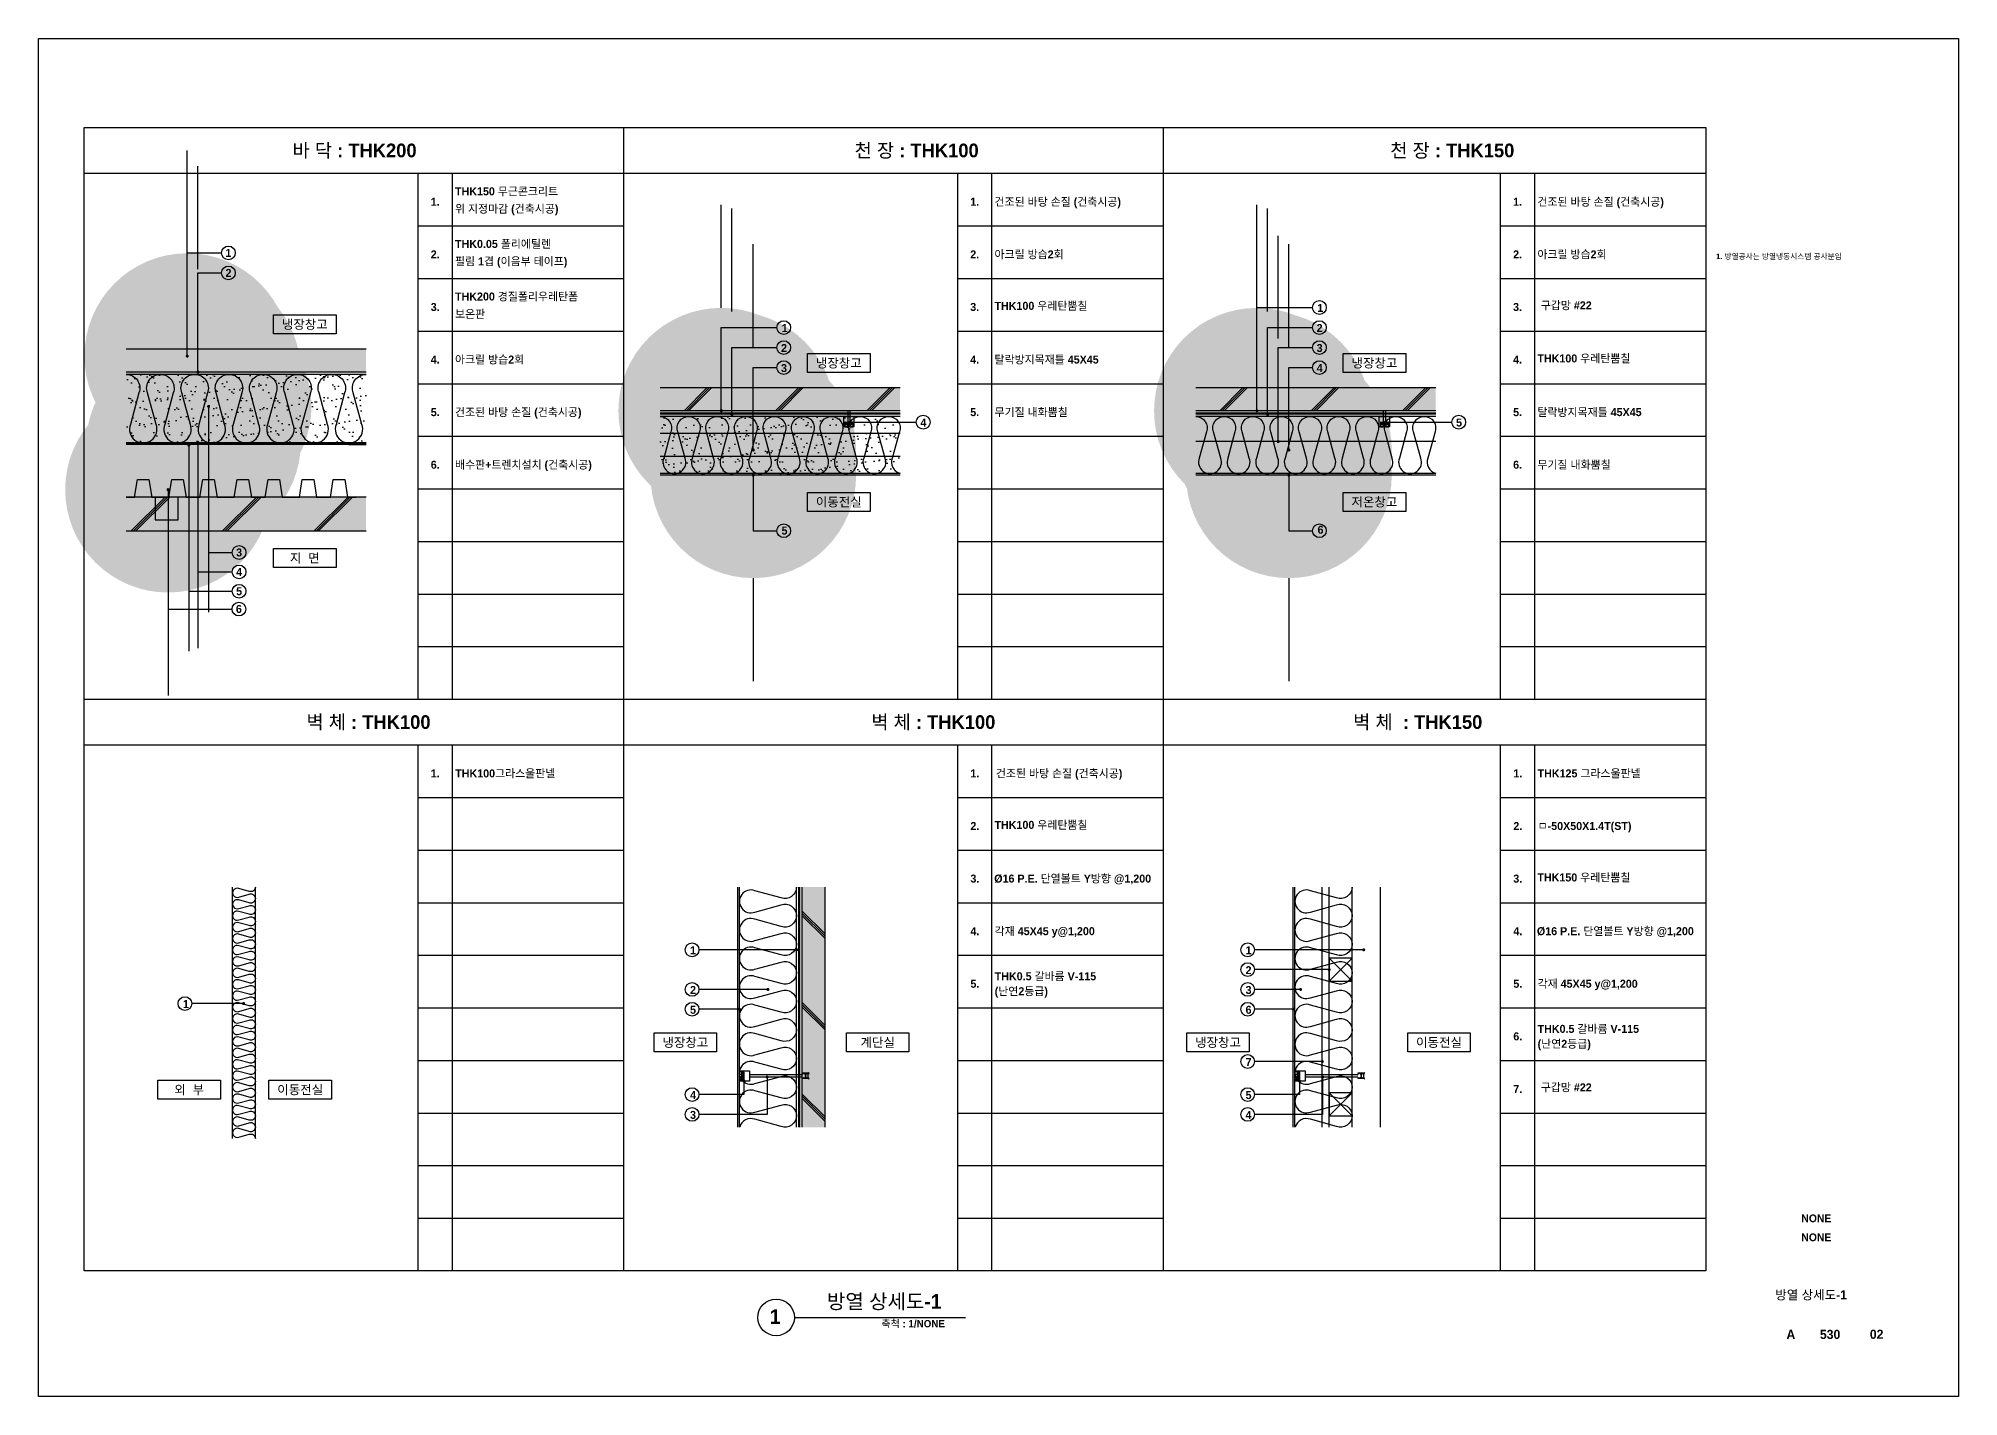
# Model space of a CAD drawing. Extents: x 0 to 33270, y 0 to 5940.
# Drawn here: x 0 to 8400, y 0 to 5940 of the extents above; entities that cross this region are included whole.
import ezdxf
from ezdxf.enums import TextEntityAlignment as Align

# ---------------------------------------------------------------- set-up
doc = ezdxf.new("R2010")
doc.units = 0
doc.header["$LTSCALE"] = 300
doc.header["$MEASUREMENT"] = 0
doc.linetypes.add('JIS_02_0.7', pattern=[1.35, 0.75, -0.6])
doc.layers.get('0').update_dxf_attribs({"linetype": 'CONTINUOUS'})
doc.layers.get('Defpoints').update_dxf_attribs({"color": 143, "linetype": 'CONTINUOUS'})
for name, color, linetype in [('A-ANNO-GRA1', 7, 'CONTINUOUS'), ('A-ANNO-LEAD', 4, 'CONTINUOUS'), ('A-ANNO-TEXT1', 7, 'CONTINUOUS'), ('A-LEAD', 6, 'CONTINUOUS'), ('A-ST-AXIS-BUB', 7, 'CONTINUOUS'), ('col-so', 253, 'CONTINUOUS'), ('conc', 2, 'CONTINUOUS'), ('DIM', 7, 'CONTINUOUS'), ('HATCH', 5, 'CONTINUOUS'), ('tt1', 3, 'CONTINUOUS'), ('단열', 251, 'CONTINUOUS'), ('볼트', 253, 'JIS_02_0.7')]:
    doc.layers.add(name, color=color, linetype=linetype)
doc.styles.add('2020음성 1차', font='나눔고딕Bold.ttf')
doc.dimstyles.new('GGDIM-1', dxfattribs={"dimscale": 200, "dimtxt": 3, "dimasz": 1, "dimexe": 2, "dimexo": 3, "dimgap": 1, "dimtad": 1, "dimdec": 0, "dimrnd": 0.25, "dimzin": 0, "dimdsep": 46, "dimlunit": 6, "dimtxsty": '2020음성 1차', "dimblk": 'Z_DOT', "dimcen": 3, "dimclrd": 256, "dimclre": 7, "dimclrt": 3, "dimadec": 0, "dimazin": 0, "dimtfac": 1, "dimtdec": 0, "dimtix": 1, "dimtmove": 2, "dimatfit": 1, "dimldrblk": 'DOT', "dimfxl": 1, "dimtolj": 1, "dimtzin": 1, "dimarcsym": 0})

# ---------------------------------------------------------------- blocks, each defined once
blk = doc.blocks.new('_Dot')
at = {"color": 0, "lineweight": -2}
blk.add_line((-0.5, 0), (-1, 0), dxfattribs=at)
at = {"color": 0, "const_width": 0.5}
blk.add_lwpolyline([(-0.25, 0, 1), (0.25, 0, 1)], format="xyb", close=True, dxfattribs=at)
blk = doc.blocks.new('Z_DOT')
at = {"layer": 'DIM', "color": 0}
for p, q in [((0, -1), (0, 1)), ((-1, 0), (1, 0))]:
    blk.add_line(p, q, dxfattribs=at)
for radius in [0.25, 0.125]:
    blk.add_circle((0, 0), radius, dxfattribs=at)

msp = doc.modelspace()

# ---------------------------------------------------------------- hatches: boundary and pattern name
at = {"layer": 'col-so', "transparency": 33554687}
h = msp.add_hatch(color=256, dxfattribs=at)
h.dxf.hatch_style = 1
h.paths.add_polyline_path([(383.6, 4580.8), (1433.6, 4580.8), (1433.6, 4480.8), (383.6, 4480.8)])
h = msp.add_hatch(color=256, dxfattribs=at)
h.dxf.hatch_style = 1
h.paths.add_polyline_path([(2719.6, 4411.6), (3769.6, 4411.6), (3769.6, 4311.6), (2719.6, 4311.6)])
h = msp.add_hatch(color=256, dxfattribs=at)
h.dxf.hatch_style = 1
h.paths.add_polyline_path([(5062.7, 4411.6), (6112.7, 4411.6), (6112.7, 4311.6), (5062.7, 4311.6)])
h = msp.add_hatch(color=256, dxfattribs=at)
h.dxf.hatch_style = 1
h.paths.add_polyline_path([(383.6, 3934.3), (1433.6, 3934.3), (1433.6, 3784.3), (383.6, 3784.3)])
h = msp.add_hatch(color=256, dxfattribs=at)
h.dxf.hatch_style = 1
h.paths.add_polyline_path([(3341.4, 2228.3), (3441.4, 2228.3), (3441.4, 1178.3), (3341.4, 1178.3)])
at = {"layer": 'HATCH'}
h = msp.add_hatch(dxfattribs=at)
h.set_pattern_fill('AR-SAND', color=256, scale=40, style=0)
h.set_pattern_definition([(37.5, (-40, 456.5), (-2.5197, 77.07295), [0, -60.8, 0, -68, 0, -65]), (7.5, (-40, 456.5), (70.791, 112.8858), [0, -32.8, 0, -54.8, 0, -21]), (327.5, (-89.2, 456.5), (124.5657, 0.2264), [0, -20, 0, -72, 0, -94]), (317.5, (-89.2, 456.5), (120.245, 35.107), [0, -10, 0, -47.2, 0, -54])])
h.paths.add_polyline_path([(383.6, 4470.8), (383.6, 4170.8), (1433.6, 4170.8), (1433.6, 4470.8)])
h = msp.add_hatch(dxfattribs=at)
h.set_pattern_fill('AR-SAND', color=256, scale=40, style=0)
h.set_pattern_definition([(37.5, (-2504, 380), (-2.51973, 77.07295), [0, -60.8, 0, -68, 0, -65]), (7.5, (-2504, 380), (70.791, 112.8858), [0, -32.8, 0, -54.8, 0, -21]), (327.5, (-2553.2, 380), (124.5657, 0.22636), [0, -20, 0, -72, 0, -94]), (317.5, (-2553.2, 380), (120.245, 35.107), [0, -10, 0, -47.2, 0, -54])])
h.paths.add_polyline_path([(2719.6, 4286.6), (3769.6, 4286.6), (3769.6, 4036.6), (2719.6, 4036.6)])

# ---------------------------------------------------------------- linework, layer by layer
for p, q in [((1433.6, 4470.8), (383.6, 4470.8)), ((6112.7, 4301.6), (5062.7, 4301.6)), ((6112.7, 4296.6), (5062.7, 4296.6)), ((1433.6, 4170.8), (383.6, 4170.8)), ((1433.6, 4167.8), (383.6, 4167.8)), ((1433.6, 4163.8), (383.6, 4163.8)), ((6112.7, 4036.6), (5062.7, 4036.6)), ((6112.7, 4029.6), (5062.7, 4029.6)), ((3059.4, 1178.3), (3059.4, 2228.3)), ((3066.4, 1178.3), (3066.4, 2228.3)), ((3326.4, 1178.3), (3326.4, 2228.3)), ((3331.4, 1178.3), (3331.4, 2228.3)), ((5489.6, 1178.3), (5489.6, 2228.3)), ((5496.6, 1178.3), (5496.6, 2228.3)), ((3066.4, 1425.1), (3111.4, 1425.1)), ((3066.4, 1380.1), (3066.4, 1425.1)), ((3111.4, 1380.1), (3066.4, 1380.1)), ((3111.4, 1425.1), (3111.4, 1380.1)), ((5496.6, 1425.1), (5541.6, 1425.1)), ((5496.6, 1380.1), (5496.6, 1425.1)), ((5541.6, 1380.1), (5496.6, 1380.1)), ((5541.6, 1425.1), (5541.6, 1380.1))]:
    msp.add_line(p, q)
at = {"flags": 128}
for points in [[(533.6, 3934.3), (571.1, 3934.3), (583.6, 4010.8), (633.6, 4010.8), (646.1, 3934.3), (683.6, 3934.3)], [(669, 3934.3), (706.5, 3934.3), (719, 4010.8), (769, 4010.8), (781.5, 3934.3), (819, 3934.3)], [(706.5, 3934.3), (719, 4010.8)], [(819, 3934.3), (856.5, 3934.3), (869, 4010.8), (919, 4010.8), (931.5, 3934.3), (969, 3934.3)], [(954.4, 3934.3), (991.9, 3934.3), (1004.4, 4010.8), (1054.4, 4010.8), (1066.9, 3934.3), (1104.4, 3934.3)], [(1104.4, 3934.3), (1141.9, 3934.3), (1154.4, 4010.8), (1204.4, 4010.8), (1216.9, 3934.3), (1254.4, 3934.3)]]:
    msp.add_lwpolyline(points, dxfattribs=at)
at = {"layer": 'A-ANNO-GRA1'}
for p, q in [((2560, 5550), (2560, 550)), ((4920, 5550), (4920, 550)), ((200, 5350), (7295, 5350)), ((1660, 5350), (1660, 3050)), ((1810, 5350), (1810, 3050)), ((4020, 5350), (4020, 3050)), ((4170, 5350), (4170, 3050)), ((6395, 5350), (6395, 3050)), ((6545, 5350), (6545, 3050)), ((1660, 5120), (2560, 5120)), ((4020, 5120), (4920, 5120)), ((6395, 5120), (7295, 5120)), ((1660, 4890), (2560, 4890)), ((4020, 4890), (4920, 4890)), ((6395, 4890), (7295, 4890)), ((1660, 4660), (2560, 4660)), ((4020, 4660), (4920, 4660)), ((6395, 4660), (7295, 4660)), ((1660, 4430), (2560, 4430)), ((4020, 4430), (4920, 4430)), ((6395, 4430), (7295, 4430)), ((1660, 4200), (2560, 4200)), ((4020, 4200), (4920, 4200)), ((6395, 4200), (7295, 4200)), ((1660, 3970), (2560, 3970)), ((4020, 3970), (4920, 3970)), ((6395, 3970), (7295, 3970)), ((1660, 3740), (2560, 3740)), ((4020, 3740), (4920, 3740)), ((6395, 3740), (7295, 3740)), ((1660, 3510), (2560, 3510)), ((4020, 3510), (4920, 3510)), ((6395, 3510), (7295, 3510)), ((1660, 3280), (2560, 3280)), ((4020, 3280), (4920, 3280)), ((6395, 3280), (7295, 3280)), ((200, 3050), (7295, 3050)), ((200, 2850), (7295, 2850)), ((1660, 2850), (1660, 550)), ((1810, 2850), (1810, 550)), ((4020, 2850), (4020, 550)), ((4170, 2850), (4170, 550)), ((6395, 2850), (6395, 550)), ((6545, 2850), (6545, 550)), ((1660, 2620), (2560, 2620)), ((4020, 2620), (4920, 2620)), ((6395, 2620), (7295, 2620)), ((1660, 2390), (2560, 2390)), ((4020, 2390), (4920, 2390)), ((6395, 2390), (7295, 2390)), ((1660, 2160), (2560, 2160)), ((4020, 2160), (4920, 2160)), ((6395, 2160), (7295, 2160)), ((1660, 1930), (2560, 1930)), ((4020, 1930), (4920, 1930)), ((6395, 1930), (7295, 1930)), ((1660, 1700), (2560, 1700)), ((4020, 1700), (4920, 1700)), ((6395, 1700), (7295, 1700)), ((1660, 1470), (2560, 1470)), ((4020, 1470), (4920, 1470)), ((6395, 1470), (7295, 1470)), ((1660, 1240), (2560, 1240)), ((4020, 1240), (4920, 1240)), ((6395, 1240), (7295, 1240)), ((1660, 1010), (2560, 1010)), ((4020, 1010), (4920, 1010)), ((6395, 1010), (7295, 1010)), ((1660, 780), (2560, 780)), ((4020, 780), (4920, 780)), ((6395, 780), (7295, 780))]:
    msp.add_line(p, q, dxfattribs=at)
msp.add_lwpolyline([(7295, 550), (200, 550), (200, 5550), (7295, 5550)], close=True, dxfattribs=at)
at = {"layer": 'A-ANNO-LEAD', "linetype": 'Continuous'}
for p, q in [((3550.3, 4261.6), (3840.4, 4261.6)), ((5893.4, 4261.6), (6183.6, 4261.6)), ((3086.4, 1380.1), (3086.4, 1320.9)), ((5516.6, 1397.6), (5516.6, 1320.9)), ((5618, 1397.6), (5618, 1234.2))]:
    msp.add_line(p, q, dxfattribs=at)
at = {"layer": 'A-ANNO-LEAD', "linetype": 'Continuous', "const_width": 6.67}
for points in [[(648.1, 4551.1, 1), (654.6, 4549.7, 1)], [(694.7, 4481.5, 1), (701.2, 4480.1, 1)], [(741.3, 4331.4, 1), (747.8, 4330, 1)], [(2984.1, 4312.3, 1), (2990.6, 4310.9, 1)], [(3030.7, 4296.4, 1), (3037.2, 4295, 1)], [(5327.2, 4312.3, 1), (5333.7, 4310.9, 1)], [(5373.8, 4296.4, 1), (5380.4, 4295, 1)], [(3547, 4262.3, 1), (3553.5, 4260.9, 1)], [(5890.2, 4262.3, 1), (5896.7, 4260.9, 1)], [(655.3, 4161.5, 1), (661.9, 4160.1, 1)], [(694.7, 4173.6, 1), (701.2, 4172.2, 1)], [(3123.9, 4140.5, 1), (3130.5, 4139.2, 1)], [(5420.5, 4177.7, 1), (5427, 4176.3, 1)], [(5467.1, 4140.5, 1), (5473.6, 4139.2, 1)], [(3123.9, 4030.3, 1), (3130.5, 4028.9, 1)], [(5467.1, 4030.3, 1), (5473.6, 4028.9, 1)], [(563.8, 3967.3, 1), (570.3, 3965.9, 1)], [(5794.5, 1954.6, 1), (5801, 1953.2, 1)], [(5643.4, 1868, 1), (5649.9, 1866.6, 1)], [(3188, 1781.4, 1), (3194.6, 1780, 1)], [(5518.3, 1781.4, 1), (5524.8, 1780, 1)], [(894.3, 1719.6, 1), (900.9, 1718.2, 1)], [(3063.1, 1694.8, 1), (3069.7, 1693.4, 1)], [(5486.4, 1694.8, 1), (5492.9, 1693.4, 1)], [(5613.4, 1466.1, 1), (5619.9, 1464.7, 1)], [(3083.1, 1380.8, 1), (3089.6, 1379.4, 1)], [(3184.5, 1398.3, 1), (3191, 1396.9, 1)], [(5513.3, 1380.8, 1), (5519.9, 1379.4, 1)], [(5614.7, 1398.3, 1), (5621.3, 1396.9, 1)]]:
    msp.add_lwpolyline(points, format="xyb", close=True, dxfattribs=at)
at = {"layer": 'A-ANNO-LEAD', "linetype": 'Continuous'}
for points in [[(3324.2, 1953.9), (2889.8, 1953.9)], [(5801, 1953.2), (5320, 1953.9)], [(5646.6, 1867.3), (5320, 1867.3)], [(3191.3, 1780.7), (2889.8, 1780.7)], [(5521.5, 1780.7), (5320, 1780.7)], [(897.6, 1718.9), (671.1, 1718.9)], [(3066.4, 1694.1), (2889.8, 1694.1)], [(5496.6, 1694.1), (5320, 1694.1)], [(5616.6, 1465.4), (5320, 1465.4)], [(3187.8, 1397.6), (3187.8, 1234.2), (2889.8, 1234.2)], [(3086.4, 1320.9), (2889.8, 1320.9)], [(5516.6, 1320.9), (5320, 1320.9)], [(5618, 1234.2), (5320, 1234.2)]]:
    msp.add_lwpolyline(points, dxfattribs=at)
at = {"layer": 'A-ANNO-TEXT1'}
for p, q in [((3769.6, 4301.6), (2719.6, 4301.6)), ((3769.6, 4296.6), (2719.6, 4296.6)), ((3522.8, 4241.6), (3522.8, 4286.6)), ((3522.8, 4286.6), (3567.8, 4286.6)), ((3567.8, 4286.6), (3567.8, 4241.6)), ((5865.9, 4241.6), (5865.9, 4286.6)), ((5865.9, 4286.6), (5910.9, 4286.6)), ((5910.9, 4286.6), (5910.9, 4241.6)), ((3567.8, 4241.6), (3522.8, 4241.6)), ((5910.9, 4241.6), (5865.9, 4241.6)), ((3769.6, 4036.6), (2719.6, 4036.6)), ((3769.6, 4029.6), (2719.6, 4029.6))]:
    msp.add_line(p, q, dxfattribs=at)
for points in [[(3364.6, 4561.8), (3638.1, 4561.8), (3638.1, 4479), (3364.6, 4479)], [(3364.6, 3954.2), (3638.1, 3954.2), (3638.1, 3871.4), (3364.6, 3871.4)]]:
    msp.add_lwpolyline(points, close=True, dxfattribs=at)
at = {"layer": 'A-ANNO-TEXT1', "flags": 128}
for points in [[(1358.6, 4163.8), (1433.6, 4163.8)], [(383.6, 3934.3), (421.1, 3934.3), (433.6, 4010.8), (483.6, 4010.8), (496.1, 3934.3), (533.6, 3934.3)], [(483.6, 4010.8), (496.1, 3934.3)], [(1239.8, 3934.3), (1277.3, 3934.3), (1289.8, 4010.8), (1339.8, 4010.8), (1352.3, 3934.3), (1389.8, 3934.3)], [(511.1, 3934.3), (511.1, 3834.3), (611.1, 3834.3), (611.1, 3934.3)]]:
    msp.add_lwpolyline(points, dxfattribs=at)
at = {"layer": 'A-ANNO-TEXT1'}
for centre in [(3260.6, 4675.5), (3260.6, 4587.8), (3260.6, 4500.1), (3870.4, 4261.6), (3260.6, 3786.8)]:
    msp.add_circle(centre, 30, dxfattribs=at)
at = {"layer": 'A-LEAD', "linetype": 'Continuous', "const_width": 6.67}
msp.add_lwpolyline([(3320.9, 1954.6, 1), (3327.4, 1953.2, 1)], format="xyb", close=True, dxfattribs=at)
at = {"layer": 'A-ST-AXIS-BUB', "color": 0}
msp.add_line((3307.3, 346.2), (4055.9, 346.2), dxfattribs=at)
at = {"layer": 'A-ST-AXIS-BUB'}
for points in [[(1028.6, 4731), (1302.1, 4731), (1302.1, 4648.2), (1028.6, 4648.2)], [(5707.7, 4561.8), (5981.2, 4561.8), (5981.2, 4479), (5707.7, 4479)], [(5707.7, 3954.2), (5981.2, 3954.2), (5981.2, 3871.4), (5707.7, 3871.4)], [(1028.6, 3709), (1302.1, 3709), (1302.1, 3626.2), (1028.6, 3626.2)], [(2693.4, 1590.6), (2966.9, 1590.6), (2966.9, 1507.8), (2693.4, 1507.8)], [(3534.9, 1590.6), (3808.4, 1590.6), (3808.4, 1507.8), (3534.9, 1507.8)], [(5023.7, 1590.6), (5297.2, 1590.6), (5297.2, 1507.8), (5023.7, 1507.8)], [(5990.1, 1590.6), (6263.6, 1590.6), (6263.6, 1507.8), (5990.1, 1507.8)], [(522.9, 1383.6), (796.5, 1383.6), (796.5, 1300.7), (522.9, 1300.7)], [(1008.5, 1383.6), (1282, 1383.6), (1282, 1300.7), (1008.5, 1300.7)]]:
    msp.add_lwpolyline(points, close=True, dxfattribs=at)
for centre in [(831.4, 5002), (831.4, 4914.3), (5603.8, 4763.2), (5603.8, 4675.5), (5603.8, 4587.8), (5603.8, 4500.1), (6213.6, 4261.6), (5603.8, 3786.8), (878, 3691.7), (878, 3606.8), (878, 3521.9), (877.1, 3444.4), (2859.8, 1953.9), (5290, 1953.9), (5290, 1867.3), (2859.8, 1780.7), (5290, 1780.7), (641.1, 1718.9), (2859.8, 1694.1), (5290, 1694.1), (5290, 1465.4), (2859.8, 1320.9), (5290, 1320.9), (2859.8, 1234.2), (5290, 1234.2)]:
    msp.add_circle(centre, 30, dxfattribs=at)
at = {"layer": 'A-ST-AXIS-BUB', "color": 0}
msp.add_circle((3227.3, 346.2), 80, dxfattribs=at)
at = {"layer": 'conc'}
for p, q in [((1433.6, 4580.8), (383.6, 4580.8)), ((1433.6, 4480.8), (383.6, 4480.8)), ((3769.6, 4411.6), (2719.6, 4411.6)), ((6112.7, 4411.6), (5062.7, 4411.6)), ((3769.6, 4311.6), (2719.6, 4311.6)), ((3769.6, 4286.6), (2719.6, 4286.6)), ((6112.7, 4311.6), (5062.7, 4311.6)), ((6112.7, 4286.6), (5062.7, 4286.6)), ((3769.6, 4036.6), (2719.6, 4036.6)), ((6112.7, 4036.6), (5062.7, 4036.6)), ((1433.6, 3934.3), (383.6, 3934.3)), ((1433.6, 3784.3), (383.6, 3784.3)), ((3066.4, 1178.3), (3066.4, 2228.3)), ((3316.4, 1178.3), (3316.4, 2228.3)), ((3341.4, 1178.3), (3341.4, 2228.3)), ((3441.4, 1178.3), (3441.4, 2228.3))]:
    msp.add_line(p, q, dxfattribs=at)
at = {"layer": 'conc', "color": 3}
for p, q in [((849.3, 1128.3), (849.3, 2228.3)), ((949.3, 1128.3), (949.3, 2228.3)), ((5746.6, 1178.3), (5746.6, 2228.3)), ((5871.6, 1178.3), (5871.6, 2228.3)), ((5646.6, 1917.3), (5746.6, 1817.3)), ((5646.6, 1817.3), (5746.6, 1917.3)), ((5646.6, 1328.1), (5746.6, 1228.1)), ((5646.6, 1228.1), (5746.6, 1328.1))]:
    msp.add_line(p, q, dxfattribs=at)
for points in [[(5646.6, 1817.3), (5746.6, 1817.3), (5746.6, 1917.3), (5646.6, 1917.3)], [(5646.6, 1228.1), (5746.6, 1228.1), (5746.6, 1328.1), (5646.6, 1328.1)]]:
    msp.add_lwpolyline(points, close=True, dxfattribs=at)
at = {"layer": 'Defpoints', "ltscale": 10}
msp.add_lwpolyline([(0, 5940), (8400, 5940), (8400, 0), (0, 0)], close=True, dxfattribs=at)
at = {"layer": 'HATCH'}
for p, q in [((2824.6, 4311.6), (2924.6, 4411.6)), ((2834.6, 4311.6), (2934.6, 4411.6)), ((2844.6, 4311.6), (2944.6, 4411.6)), ((3224.6, 4311.6), (3324.6, 4411.6)), ((3234.6, 4311.6), (3334.6, 4411.6)), ((3244.6, 4311.6), (3344.6, 4411.6)), ((3624.6, 4311.6), (3724.6, 4411.6)), ((3634.6, 4311.6), (3734.6, 4411.6)), ((3644.6, 4311.6), (3744.6, 4411.6)), ((5167.7, 4311.6), (5267.7, 4411.6)), ((5177.7, 4311.6), (5277.7, 4411.6)), ((5187.7, 4311.6), (5287.7, 4411.6)), ((5567.7, 4311.6), (5667.7, 4411.6)), ((5577.7, 4311.6), (5677.7, 4411.6)), ((5587.7, 4311.6), (5687.7, 4411.6)), ((5967.7, 4311.6), (6067.7, 4411.6)), ((5977.7, 4311.6), (6077.7, 4411.6)), ((5987.7, 4311.6), (6087.7, 4411.6)), ((404.4, 3784.3), (554.4, 3934.3)), ((414.4, 3784.3), (564.4, 3934.3)), ((424.4, 3784.3), (574.4, 3934.3)), ((804.4, 3784.3), (954.4, 3934.3)), ((814.4, 3784.3), (964.4, 3934.3)), ((824.4, 3784.3), (974.4, 3934.3)), ((1204.4, 3784.3), (1354.4, 3934.3)), ((1214.4, 3784.3), (1364.4, 3934.3)), ((1224.4, 3784.3), (1374.4, 3934.3)), ((3341.4, 2123.3), (3441.4, 2023.3)), ((3341.4, 2113.3), (3441.4, 2013.3)), ((3341.4, 2103.3), (3441.4, 2003.3)), ((3341.4, 1723.3), (3441.4, 1623.3)), ((3341.4, 1713.3), (3441.4, 1613.3)), ((3341.4, 1703.3), (3441.4, 1603.3)), ((3341.4, 1323.3), (3441.4, 1223.3)), ((3341.4, 1313.3), (3441.4, 1213.3)), ((3341.4, 1303.3), (3441.4, 1203.3))]:
    msp.add_line(p, q, dxfattribs=at)
at = {"layer": 'tt1'}
for p, q in [((3769.6, 4211.6), (2719.6, 4211.6)), ((6112.7, 4177), (5062.7, 4177)), ((3769.6, 4111.6), (2719.6, 4111.6)), ((5616.6, 1178.3), (5616.6, 2228.3)), ((5646.6, 1178.3), (5646.6, 2228.3))]:
    msp.add_line(p, q, dxfattribs=at)
at = {"layer": '단열', "color": 4}
for points in [[(383.6, 4470.8, -0.524856), (439.7, 4389.5), (402.5, 4252.1, 1.449198), (514.7, 4252.1), (477.5, 4389.5, -0.524856), (533.6, 4470.8, -0.524856), (589.7, 4389.5), (552.5, 4252.1, 1.449198), (664.7, 4252.1), (627.5, 4389.5, -0.524856), (683.6, 4470.8, -0.524856), (739.7, 4389.5), (702.5, 4252.1, 1.449198), (814.7, 4252.1), (777.5, 4389.5, -0.524856), (833.6, 4470.8, -0.524856), (889.7, 4389.5), (852.5, 4252.1, 1.449198), (964.7, 4252.1), (927.5, 4389.5, -0.524856), (983.6, 4470.8, -0.524856), (1039.7, 4389.5), (1002.5, 4252.1, 1.449198), (1114.7, 4252.1), (1077.5, 4389.5, -0.524856), (1133.6, 4470.8, -0.524856), (1189.7, 4389.5), (1152.5, 4252.1, 1.449198), (1264.7, 4252.1), (1227.5, 4389.5, -0.524856), (1283.6, 4470.8, -0.524856), (1339.7, 4389.5), (1302.5, 4252.1, 1.449198), (1414.7, 4252.1), (1377.5, 4389.5, -0.524856), (1433.6, 4470.8)], [(2719.6, 4286.6, -0.524856), (2766.3, 4218.8), (2735.3, 4104.3, 1.449198), (2828.8, 4104.3), (2797.8, 4218.8, -0.524856), (2844.6, 4286.6, -0.524856), (2891.3, 4218.8), (2860.3, 4104.3, 1.449198), (2953.8, 4104.3), (2922.8, 4218.8, -0.524856), (2969.6, 4286.6, -0.524856), (3016.3, 4218.8), (2985.3, 4104.3, 1.449198), (3078.8, 4104.3), (3047.8, 4218.8, -0.524856), (3094.6, 4286.6, -0.524856), (3141.3, 4218.8), (3110.3, 4104.3, 1.449198), (3203.8, 4104.3), (3172.8, 4218.8, -0.524856), (3219.6, 4286.6, -0.524856), (3266.3, 4218.8), (3235.3, 4104.3, 1.449198), (3328.8, 4104.3), (3297.8, 4218.8, -0.524856), (3344.6, 4286.6, -0.524856), (3391.3, 4218.8), (3360.3, 4104.3, 1.449198), (3453.8, 4104.3), (3422.8, 4218.8, -0.524856), (3469.6, 4286.6, -0.524856), (3516.3, 4218.8), (3485.3, 4104.3, 1.449198), (3578.8, 4104.3), (3547.8, 4218.8, -0.524856), (3594.6, 4286.6, -0.524856), (3641.3, 4218.8), (3610.3, 4104.3, 1.449198), (3703.8, 4104.3), (3672.8, 4218.8, -0.524856), (3719.6, 4286.6, -0.524856), (3766.3, 4218.8), (3735.3, 4104.3, 0.446849), (3769.6, 4038.2, 0.446849)], [(5062.7, 4286.6, -0.524856), (5109.5, 4218.8), (5078.5, 4104.3, 1.449198), (5172, 4104.3), (5141, 4218.8, -0.524856), (5187.7, 4286.6, -0.524856), (5234.5, 4218.8), (5203.5, 4104.3, 1.449198), (5297, 4104.3), (5266, 4218.8, -0.524856), (5312.7, 4286.6, -0.524856), (5359.5, 4218.8), (5328.5, 4104.3, 1.449198), (5422, 4104.3), (5391, 4218.8, -0.524856), (5437.7, 4286.6, -0.524856), (5484.5, 4218.8), (5453.5, 4104.3, 1.449198), (5547, 4104.3), (5516, 4218.8, -0.524856), (5562.7, 4286.6, -0.524856), (5609.5, 4218.8), (5578.5, 4104.3, 1.449198), (5672, 4104.3), (5641, 4218.8, -0.524856), (5687.7, 4286.6, -0.524856), (5734.5, 4218.8), (5703.5, 4104.3, 1.449198), (5797, 4104.3), (5766, 4218.8, -0.524856), (5812.7, 4286.6, -0.524856), (5859.5, 4218.8), (5828.5, 4104.3, 1.449198), (5922, 4104.3), (5891, 4218.8, -0.524856), (5937.7, 4286.6, -0.524856), (5984.5, 4218.8), (5953.5, 4104.3, 1.449198), (6047, 4104.3), (6016, 4218.8, -0.524856), (6062.7, 4286.6, -0.524856), (6109.5, 4218.8), (6078.5, 4104.3, 0.446849), (6112.7, 4038.2, 0.446849)], [(949.3, 2228.3, -0.524856), (922.2, 2209.6), (876.4, 2222, 1.449198), (876.4, 2184.6), (922.2, 2197, -0.524856), (949.3, 2178.3, -0.524856), (922.2, 2159.6), (876.4, 2172, 1.449198), (876.4, 2134.6), (922.2, 2147, -0.524856), (949.3, 2128.3, -0.524856), (922.2, 2109.6), (876.4, 2122, 1.449198), (876.4, 2084.6), (922.2, 2097, -0.524856), (949.3, 2078.3, -0.524856), (922.2, 2059.6), (876.4, 2072, 1.449198), (876.4, 2034.6), (922.2, 2047, -0.524856), (949.3, 2028.3, -0.524856), (922.2, 2009.6), (876.4, 2022, 1.449198), (876.4, 1984.6), (922.2, 1997, -0.524856), (949.3, 1978.3, -0.524856), (922.2, 1959.6), (876.4, 1972, 1.449198), (876.4, 1934.6), (922.2, 1947, -0.524856), (949.3, 1928.3, -0.524856), (922.2, 1909.6), (876.4, 1922, 1.449198), (876.4, 1884.6), (922.2, 1897, -0.524856), (949.3, 1878.3, -0.524856), (922.2, 1859.6), (876.4, 1872, 1.449198), (876.4, 1834.6), (922.2, 1847, -0.524856), (949.3, 1828.3, -0.524856), (922.2, 1809.6), (876.4, 1822, 1.449198), (876.4, 1784.6), (922.2, 1797, -0.524856), (949.3, 1778.3, -0.524856), (922.2, 1759.6), (876.4, 1772, 1.449198), (876.4, 1734.6), (922.2, 1747, -0.524856), (949.3, 1728.3, -0.524856), (922.2, 1709.6), (876.4, 1722, 1.449198), (876.4, 1684.6), (922.2, 1697, -0.524856), (949.3, 1678.3, -0.524856), (922.2, 1659.6), (876.4, 1672, 1.449198), (876.4, 1634.6), (922.2, 1647, -0.524856), (949.3, 1628.3, -0.524856), (922.2, 1609.6), (876.4, 1622, 1.449198), (876.4, 1584.6), (922.2, 1597, -0.524856), (949.3, 1578.3, -0.524856), (922.2, 1559.6), (876.4, 1572, 1.449198), (876.4, 1534.6), (922.2, 1547, -0.524856), (949.3, 1528.3, -0.524856), (922.2, 1509.6), (876.4, 1522, 1.449198), (876.4, 1484.6), (922.2, 1497, -0.524856), (949.3, 1478.3, -0.524856), (922.2, 1459.6), (876.4, 1472, 1.449198), (876.4, 1434.6), (922.2, 1447, -0.524856), (949.3, 1428.3, -0.524856), (922.2, 1409.6), (876.4, 1422, 1.449198), (876.4, 1384.6), (922.2, 1397, -0.524856), (949.3, 1378.3, -0.524856), (922.2, 1359.6), (876.4, 1372, 1.449198), (876.4, 1334.6), (922.2, 1347, -0.524856), (949.3, 1328.3, -0.524856), (922.2, 1309.6), (876.4, 1322, 1.449198), (876.4, 1284.6), (922.2, 1297, -0.524856), (949.3, 1278.3, -0.524856), (922.2, 1259.6), (876.4, 1272, 1.449198), (876.4, 1234.6), (922.2, 1247, -0.524856), (949.3, 1228.3, -0.524856), (922.2, 1209.6), (876.4, 1222, 1.449198), (876.4, 1184.6), (922.2, 1197, -0.524856), (949.3, 1178.3, -0.524856), (922.2, 1159.6), (876.4, 1172, 1.449198), (876.4, 1134.6), (922.2, 1147, -0.524856), (949.3, 1128.3)], [(3316.4, 2228.3, -0.524856), (3248.7, 2181.6), (3134.2, 2212.6, 1.449198), (3134.2, 2119.1), (3248.7, 2150.1, -0.524856), (3316.4, 2103.3, -0.524856), (3248.7, 2056.6), (3134.2, 2087.6, 1.449198), (3134.2, 1994.1), (3248.7, 2025.1, -0.524856), (3316.4, 1978.3, -0.524856), (3248.7, 1931.6), (3134.2, 1962.6, 1.449198), (3134.2, 1869.1), (3248.7, 1900.1, -0.524856), (3316.4, 1853.3, -0.524856), (3248.7, 1806.6), (3134.2, 1837.6, 1.449198), (3134.2, 1744.1), (3248.7, 1775.1, -0.524856), (3316.4, 1728.3, -0.524856), (3248.7, 1681.6), (3134.2, 1712.6, 1.449198), (3134.2, 1619.1), (3248.7, 1650.1, -0.524856), (3316.4, 1603.3, -0.524856), (3248.7, 1556.6), (3134.2, 1587.6, 1.449198), (3134.2, 1494.1), (3248.7, 1525.1, -0.524856), (3316.4, 1478.3, -0.524856), (3248.7, 1431.6), (3134.2, 1462.6, 1.449198), (3134.2, 1369.1), (3248.7, 1400.1, -0.524856), (3316.4, 1353.3, -0.524856), (3248.7, 1306.6), (3134.2, 1337.6, 1.449198), (3134.2, 1244.1), (3248.7, 1275.1, -0.524856), (3316.4, 1228.3, -0.524856), (3248.7, 1181.6), (3134.2, 1212.6, 0.446849), (3068, 1178.3, 0.446849)], [(5746.6, 2228.3, -0.524856), (5678.9, 2181.6), (5564.4, 2212.6, 1.449198), (5564.4, 2119.1), (5678.9, 2150.1, -0.524856), (5746.6, 2103.3, -0.524856), (5678.9, 2056.6), (5564.4, 2087.6, 1.449198), (5564.4, 1994.1), (5678.9, 2025.1, -0.524856), (5746.6, 1978.3, -0.524856), (5678.9, 1931.6), (5564.4, 1962.6, 1.449198), (5564.4, 1869.1), (5678.9, 1900.1, -0.524856), (5746.6, 1853.3, -0.524856), (5678.9, 1806.6), (5564.4, 1837.6, 1.449198), (5564.4, 1744.1), (5678.9, 1775.1, -0.524856), (5746.6, 1728.3, -0.524856), (5678.9, 1681.6), (5564.4, 1712.6, 1.449198), (5564.4, 1619.1), (5678.9, 1650.1, -0.524856), (5746.6, 1603.3, -0.524856), (5678.9, 1556.6), (5564.4, 1587.6, 1.449198), (5564.4, 1494.1), (5678.9, 1525.1, -0.524856), (5746.6, 1478.3, -0.524856), (5678.9, 1431.6), (5564.4, 1462.6, 1.449198), (5564.4, 1369.1), (5678.9, 1400.1, -0.524856), (5746.6, 1353.3, -0.524856), (5678.9, 1306.6), (5564.4, 1337.6, 1.449198), (5564.4, 1244.1), (5678.9, 1275.1, -0.524856), (5746.6, 1228.3, -0.524856), (5678.9, 1181.6), (5564.4, 1212.6, 0.446849), (5498.2, 1178.3, 0.446849)]]:
    msp.add_lwpolyline(points, format="xyb", dxfattribs=at)
at = {"layer": '볼트'}
for p, q in [((3540.3, 4311.6), (3540.3, 4261.6)), ((3550.3, 4311.6), (3550.3, 4261.6)), ((5883.4, 4311.6), (5883.4, 4261.6)), ((5893.4, 4311.6), (5893.4, 4261.6)), ((3527.8, 4260.6), (3527.8, 4242.6)), ((3527.8, 4259.6), (3562.8, 4259.6)), ((3527.8, 4257.6), (3562.8, 4257.6)), ((3527.8, 4255.6), (3562.8, 4255.6)), ((3527.8, 4253.6), (3562.8, 4253.6)), ((3527.8, 4251.6), (3562.8, 4251.6)), ((3528.8, 4261.6), (3561.8, 4261.6)), ((3528.8, 4241.6), (3538.8, 4241.6)), ((3539.3, 4261.6), (3539.3, 4251.6)), ((3539.8, 4251.6), (3539.8, 4242.6)), ((3550.3, 4261.6), (3540.3, 4261.6)), ((3550.8, 4251.6), (3550.8, 4242.6)), ((3551.3, 4261.6), (3551.3, 4251.6)), ((3551.8, 4241.6), (3561.8, 4241.6)), ((3562.8, 4260.6), (3562.8, 4242.6)), ((5870.9, 4260.6), (5870.9, 4242.6)), ((5870.9, 4259.6), (5905.9, 4259.6)), ((5870.9, 4257.6), (5905.9, 4257.6)), ((5870.9, 4255.6), (5905.9, 4255.6)), ((5870.9, 4253.6), (5905.9, 4253.6)), ((5870.9, 4251.6), (5905.9, 4251.6)), ((5871.9, 4261.6), (5904.9, 4261.6)), ((5871.9, 4241.6), (5881.9, 4241.6)), ((5882.4, 4261.6), (5882.4, 4251.6)), ((5882.9, 4251.6), (5882.9, 4242.6)), ((5893.4, 4261.6), (5883.4, 4261.6)), ((5893.9, 4251.6), (5893.9, 4242.6)), ((5894.4, 4261.6), (5894.4, 4251.6)), ((5894.9, 4241.6), (5904.9, 4241.6)), ((5905.9, 4260.6), (5905.9, 4242.6)), ((3066.4, 1419.1), (3066.4, 1409.1)), ((3066.4, 1396.1), (3066.4, 1386.1)), ((3085.4, 1420.1), (3067.4, 1420.1)), ((3076.4, 1408.1), (3067.4, 1408.1)), ((3076.4, 1397.1), (3067.4, 1397.1)), ((3085.4, 1385.1), (3067.4, 1385.1)), ((3076.4, 1420.1), (3076.4, 1385.1)), ((3086.4, 1408.6), (3076.4, 1408.6)), ((3086.4, 1396.6), (3076.4, 1396.6)), ((3078.4, 1420.1), (3078.4, 1385.1)), ((3080.4, 1420.1), (3080.4, 1385.1)), ((3082.4, 1420.1), (3082.4, 1385.1)), ((3084.4, 1420.1), (3084.4, 1385.1)), ((3086.4, 1419.1), (3086.4, 1386.1)), ((3339.2, 1407.6), (3086.4, 1407.6)), ((3086.4, 1397.6), (3086.4, 1407.6)), ((3339.2, 1397.6), (3086.4, 1397.6)), ((3356.4, 1414.6), (3342.4, 1414.6)), ((3369.4, 1412.6), (3342.4, 1412.6)), ((3348.4, 1392.6), (3342.4, 1392.6)), ((3369.4, 1392.6), (3342.4, 1392.6)), ((3356.4, 1390.6), (3342.4, 1390.6)), ((3369.4, 1415.6), (3356.4, 1414.6)), ((3356.4, 1404.6), (3356.4, 1400.6)), ((3369.4, 1389.6), (3356.4, 1390.6)), ((3366.4, 1409.5), (3366.4, 1395.7)), ((5496.6, 1419.1), (5496.6, 1409.1)), ((5496.6, 1396.1), (5496.6, 1386.1)), ((5515.6, 1420.1), (5497.6, 1420.1)), ((5506.6, 1408.1), (5497.6, 1408.1)), ((5506.6, 1397.1), (5497.6, 1397.1)), ((5515.6, 1385.1), (5497.6, 1385.1)), ((5506.6, 1420.1), (5506.6, 1385.1)), ((5516.6, 1408.6), (5506.6, 1408.6)), ((5516.6, 1396.6), (5506.6, 1396.6)), ((5508.6, 1420.1), (5508.6, 1385.1)), ((5510.6, 1420.1), (5510.6, 1385.1)), ((5512.6, 1420.1), (5512.6, 1385.1)), ((5514.6, 1420.1), (5514.6, 1385.1)), ((5516.6, 1419.1), (5516.6, 1386.1)), ((5769.4, 1407.6), (5516.6, 1407.6)), ((5516.6, 1397.6), (5516.6, 1407.6)), ((5769.4, 1397.6), (5516.6, 1397.6)), ((5786.6, 1414.6), (5772.6, 1414.6)), ((5799.6, 1412.6), (5772.6, 1412.6)), ((5778.6, 1392.6), (5772.6, 1392.6)), ((5799.6, 1392.6), (5772.6, 1392.6)), ((5786.6, 1390.6), (5772.6, 1390.6)), ((5799.6, 1415.6), (5786.6, 1414.6)), ((5786.6, 1404.6), (5786.6, 1400.6)), ((5799.6, 1389.6), (5786.6, 1390.6)), ((5796.6, 1409.5), (5796.6, 1395.7))]:
    msp.add_line(p, q, dxfattribs=at)
for centre, radius, start, end in [((3528.8, 4260.6), 1, 90, 180), ((3528.8, 4242.6), 1, 180, 270), ((3538.8, 4242.6), 1, 270, 0), ((3551.8, 4242.6), 1, 180, 270), ((3561.8, 4260.6), 1, 0, 90), ((3561.8, 4242.6), 1, 270, 0), ((5871.9, 4260.6), 1, 90, 180), ((5871.9, 4242.6), 1, 180, 270), ((5881.9, 4242.6), 1, 270, 0), ((5894.9, 4242.6), 1, 180, 270), ((5904.9, 4260.6), 1, 0, 90), ((5904.9, 4242.6), 1, 270, 0), ((3067.4, 1419.1), 1, 90, 180), ((3067.4, 1409.1), 1, 180, 270), ((3067.4, 1396.1), 1, 90, 180), ((3067.4, 1386.1), 1, 180, 270), ((3085.4, 1419.1), 1, 0, 90), ((3085.4, 1386.1), 1, 270, 0), ((3339.2, 1410.6), 3, 270, 326.94427), ((3339.2, 1394.6), 3, 33.05573, 90), ((3342.4, 1413.6), 1, 90, 180), ((3342.4, 1413.6), 1, 180, 270), ((3342.4, 1391.6), 1, 90, 180), ((3342.4, 1391.6), 1, 180, 270), ((3348.4, 1404.6), 8, 0, 146.94427), ((3348.4, 1400.6), 8, 213.05573, 0), ((3364.4, 1404.6), 8, 101.53696, 180), ((3364.4, 1400.6), 8, 180, 258.46304), ((3363.4, 1409.5), 3, 0, 101.53696), ((3363.4, 1395.7), 3, 258.46304, 0), ((3369.4, 1413.6), 2, 14.47751, 90), ((3369.4, 1414.6), 2, 270, 345.52249), ((3369.4, 1390.6), 2, 14.47751, 90), ((3369.4, 1391.6), 2, 270, 345.52249), ((5497.6, 1419.1), 1, 90, 180), ((5497.6, 1409.1), 1, 180, 270), ((5497.6, 1396.1), 1, 90, 180), ((5497.6, 1386.1), 1, 180, 270), ((5515.6, 1419.1), 1, 0, 90), ((5515.6, 1386.1), 1, 270, 0), ((5769.4, 1410.6), 3, 270, 326.94427), ((5769.4, 1394.6), 3, 33.05573, 90), ((5772.6, 1413.6), 1, 90, 180), ((5772.6, 1413.6), 1, 180, 270), ((5772.6, 1391.6), 1, 90, 180), ((5772.6, 1391.6), 1, 180, 270), ((5778.6, 1404.6), 8, 0, 146.94427), ((5778.6, 1400.6), 8, 213.05573, 0), ((5794.6, 1404.6), 8, 101.53696, 180), ((5794.6, 1400.6), 8, 180, 258.46304), ((5793.6, 1409.5), 3, 0, 101.53696), ((5793.6, 1395.7), 3, 258.46304, 0), ((5799.6, 1413.6), 2, 14.47751, 90), ((5799.6, 1414.6), 2, 270, 345.52249), ((5799.6, 1390.6), 2, 14.47751, 90), ((5799.6, 1391.6), 2, 270, 345.52249)]:
    msp.add_arc(centre, radius, start, end, dxfattribs=at)

# ---------------------------------------------------------------- texts
at = {"layer": 'A-ANNO-TEXT1', "style": '2020음성 1차'}
for s, height, p in [('바 닥 : THK200', 60, (1111.5, 5420)), ('천 장 : THK100', 60, (3570.5, 5420)), ('천 장 : THK150', 60, (5913.6, 5420)), ('THK150 무근콘크리트', 35, (1822.5, 5253.7)), ('1.', 35, (1716.4, 5208)), ('위 지정마감 (건축시공)', 35, (1822.5, 5177.4)), ('1.', 35, (4076.4, 5208)), ('건조된 바탕 손질 (건축시공)', 35, (4182.5, 5208)), ('1.', 35, (6451.3, 5208)), ('건조된 바탕 손질 (건축시공)', 35, (6557.5, 5208)), ('THK0.05 폴리에틸렌', 35, (1822.5, 5023.7)), ('2.', 35, (1716.4, 4978)), ('필림 1겹 (이음부 테이프)', 35, (1822.5, 4947.4)), ('2.', 35, (4076.4, 4978)), ('아크릴 방습2회', 35, (4182.5, 4978)), ('2.', 35, (6451.3, 4978)), ('아크릴 방습2회', 35, (6557.5, 4978)), ('THK200 경질폴리우레탄폼', 35, (1822.5, 4793.7)), ('THK100 우레탄뿜칠 ', 35, (4182.5, 4752.9)), ('구갑망 #22', 35, (6572.3, 4755)), ('3.', 35, (1716.4, 4748)), ('보온판', 35, (1822.5, 4717.4)), ('3.', 35, (4076.4, 4748)), ('3.', 35, (6451.3, 4748)), ('4.', 35, (1716.4, 4518)), ('아크릴 방습2회', 35, (1822.5, 4518)), ('4.', 35, (4076.4, 4518)), ('탈락방지목재틀 45X45 ', 35, (4182.5, 4518)), ('4.', 35, (6451.3, 4518)), ('THK100 우레탄뿜칠 ', 35, (6557.5, 4522.9)), ('5.', 35, (1716.4, 4288)), ('건조된 바탕 손질 (건축시공)', 35, (1822.5, 4288)), ('5.', 35, (4076.4, 4288)), ('무기질 내화뿜칠', 35, (4182.5, 4288)), ('5.', 35, (6451.3, 4288)), ('탈락방지목재틀 45X45 ', 35, (6557.5, 4288)), ('6.', 35, (1716.4, 4058)), ('배수판+트렌치설치 (건축시공)', 35, (1822.5, 4058)), ('6.', 35, (6451.3, 4058)), ('무기질 내화뿜칠', 35, (6557.5, 4058)), ('벽 체 : THK100', 60, (1172.5, 2920)), ('벽 체 : THK100', 60, (3643.3, 2920)), ('벽 체  : THK150', 60, (5751.3, 2920)), ('1.', 35, (1716.4, 2708)), ('THK100그라스울판넬', 35, (1823.4, 2708)), ('1.', 35, (4077.2, 2708)), ('건조된 바탕 손질 (건축시공)', 35, (4188.5, 2708)), ('1.', 35, (6452.2, 2708)), ('THK125 그라스울판넬', 35, (6558.3, 2708)), ('THK100 우레탄뿜칠 ', 35, (4182.5, 2482.9)), ('2.', 35, (4077.2, 2478)), ('2.', 35, (6452.2, 2478)), ('ㅁ-50X50X1.4T(ST)', 35, (6558.3, 2478)), ('3.', 35, (4077.2, 2248)), ('Ø16 P.E. 단열볼트 Y방향 @1,200', 35, (4181.3, 2248)), ('3.', 35, (6452.2, 2248)), ('THK150 우레탄뿜칠 ', 35, (6557.5, 2252.9)), ('4.', 35, (4077.2, 2018)), ('각재 45X45 y@1,200', 35, (4183.4, 2018)), ('4.', 35, (6452.2, 2018)), ('Ø16 P.E. 단열볼트 Y방향 @1,200', 35, (6555.3, 2018)), ('THK0.5 갈바륨 V-115', 35, (4183.4, 1820.7)), ('5.', 35, (4077.2, 1788)), ('(난연2등급)', 35, (4183.4, 1755.3)), ('5.', 35, (6452.2, 1788)), ('각재 45X45 y@1,200', 35, (6558.3, 1788)), ('THK0.5 갈바륨 V-115', 35, (6558.3, 1590.7)), ('6.', 35, (6452.2, 1558)), ('(난연2등급)', 35, (6558.3, 1525.3)), ('7.', 35, (6452.2, 1328)), ('구갑망 #22', 35, (6572.3, 1335))]:
    msp.add_text(s, height=height, dxfattribs=at).set_placement(p)
for s, height, p in [('1. 방열공사는 방열냉동시스템 공사분임', 24, (7339, 4986.8)), ('NONE', 34, (7712.1, 779.6)), ('NONE', 34, (7712.1, 696.6)), ('방열 상세도-1', 64, (3449.8, 416.2))]:
    msp.add_text(s, height=height, dxfattribs=at).set_placement(p, align=Align.MIDDLE_LEFT)
for s, p in [('냉장창고', (1165.3, 4689.6)), ('냉장창고', (3501.3, 4520.4)), ('냉장창고', (5844.5, 4520.4)), ('이동전실', (3501.3, 3912.8)), ('저온창고', (5844.5, 3912.8)), ('지  면', (1165.3, 3667.6)), ('냉장창고', (2830.2, 1549.2)), ('계단실', (3671.7, 1549.2)), ('냉장창고', (5160.4, 1549.2)), ('이동전실', (6126.9, 1549.2)), ('외  부', (659.7, 1342.1)), ('이동전실', (1145.3, 1342.1))]:
    msp.add_text(s, height=40, dxfattribs=at).set_placement(p, align=Align.MIDDLE_CENTER)
at = {"layer": 'A-ANNO-TEXT1', "linetype": 'ByBlock', "style": '2020음성 1차'}
for s, p in [('방열 상세도-1', (7755, 445)), ('02', (8041.6, 272.7))]:
    msp.add_text(s, height=40, dxfattribs=at).set_placement(p, align=Align.MIDDLE_CENTER)
at = {"layer": 'A-ANNO-TEXT1', "style": '2020음성 1차'}
msp.add_text('1', height=64, dxfattribs=at).set_placement((3223.1, 349.7), align=Align.MIDDLE)
msp.add_text('축척 : 1/NONE', height=32, dxfattribs=at).set_placement((3965.6, 303), align=Align.RIGHT)
at = {"layer": 'A-ANNO-TEXT1', "linetype": 'ByBlock', "style": '2020음성 1차'}
for s, p in [('A', (7646.9, 272)), ('530', (7793.3, 272))]:
    msp.add_text(s, height=40, dxfattribs=at).set_placement(p, align=Align.MIDDLE_LEFT)
at = {"layer": 'A-ANNO-TEXT1', "char_height": 35, "width": 1.181, "style": '2020음성 1차'}
for s, insert, attachment_point in [('1', (831.4, 5002), 5), ('2', (831.4, 4914.3), 5), ('1', (5594.6, 4778.4), 1), ('1', (3251.5, 4690.7), 1), ('2', (5591.8, 4691.2), 1), ('2', (3248.7, 4603.5), 1), ('3', (5591.8, 4603.5), 1), ('3', (3248.7, 4515.8), 1), ('4', (5591.8, 4515.8), 1), ('4', (3858.5, 4277.3), 1), ('5', (6201.6, 4277.3), 1), ('5', (3250.9, 3769.4), 7), ('6', (5595.9, 3773.2), 7), ('3', (878, 3691.7), 5), ('4', (878, 3606.8), 5), ('5', (878, 3521.9), 5), ('6', (877.1, 3444.4), 5), ('1', (2850.7, 1969.2), 1), ('1', (5280.9, 1969.2), 1), ('2', (5280.9, 1882.5), 1), ('2', (2850.7, 1795.9), 1), ('3', (5280.9, 1795.9), 1), ('1', (632, 1734.2), 1), ('5', (2850.7, 1709.3), 1), ('6', (5280.9, 1709.3), 1), ('7', (5280.9, 1480.6), 1), ('4', (2850.7, 1336.1), 1), ('5', (5280.9, 1336.1), 1), ('3', (2850.7, 1249.5), 1), ('4', (5280.9, 1249.5), 1)]:
    msp.add_mtext(s, dxfattribs=dict(at, insert=insert, attachment_point=attachment_point))

# ---------------------------------------------------------------- leaders
at = {"layer": 'A-ANNO-LEAD', "linetype": 'Continuous'}
for points in [[(651.3, 4550.4), (651.3, 5002), (801.4, 5002)], [(698, 4480.8), (698, 4914.3), (801.4, 4914.3)], [(2987.3, 4311.6), (2987.3, 4675.5), (3230.6, 4675.5)], [(5330.5, 4311.6), (5330.5, 4763.2), (5573.8, 4763.2)], [(5377.1, 4295.7), (5377.1, 4675.5), (5573.8, 4675.5)], [(5423.7, 4177), (5423.7, 4587.8), (5573.8, 4587.8)], [(3127.2, 4139.9), (3127.2, 4500.1), (3230.6, 4500.1)], [(5470.3, 4139.9), (5470.3, 4500.1), (5573.8, 4500.1)], [(744.6, 4330.7), (744.6, 3691.7), (848, 3691.7)], [(698, 4172.9), (698, 3606.8), (848, 3606.8)], [(658.6, 4160.8), (658.6, 3521.9), (848, 3521.9)], [(3034, 4295.7), (3034, 4587.8), (3230.6, 4587.8)], [(567.1, 3966.6), (567.1, 3444.4), (847.1, 3444.4)], [(3127.2, 4029.6), (3127.2, 3786.8), (3230.6, 3786.8)], [(5470.3, 4029.6), (5470.3, 3786.8), (5573.8, 3786.8)]]:
    msp.add_leader(points, dimstyle='GGDIM-1', override={"dimscale": 300, "dimasz": 3}, dxfattribs=at)

doc.saveas('drawing.dxf')
